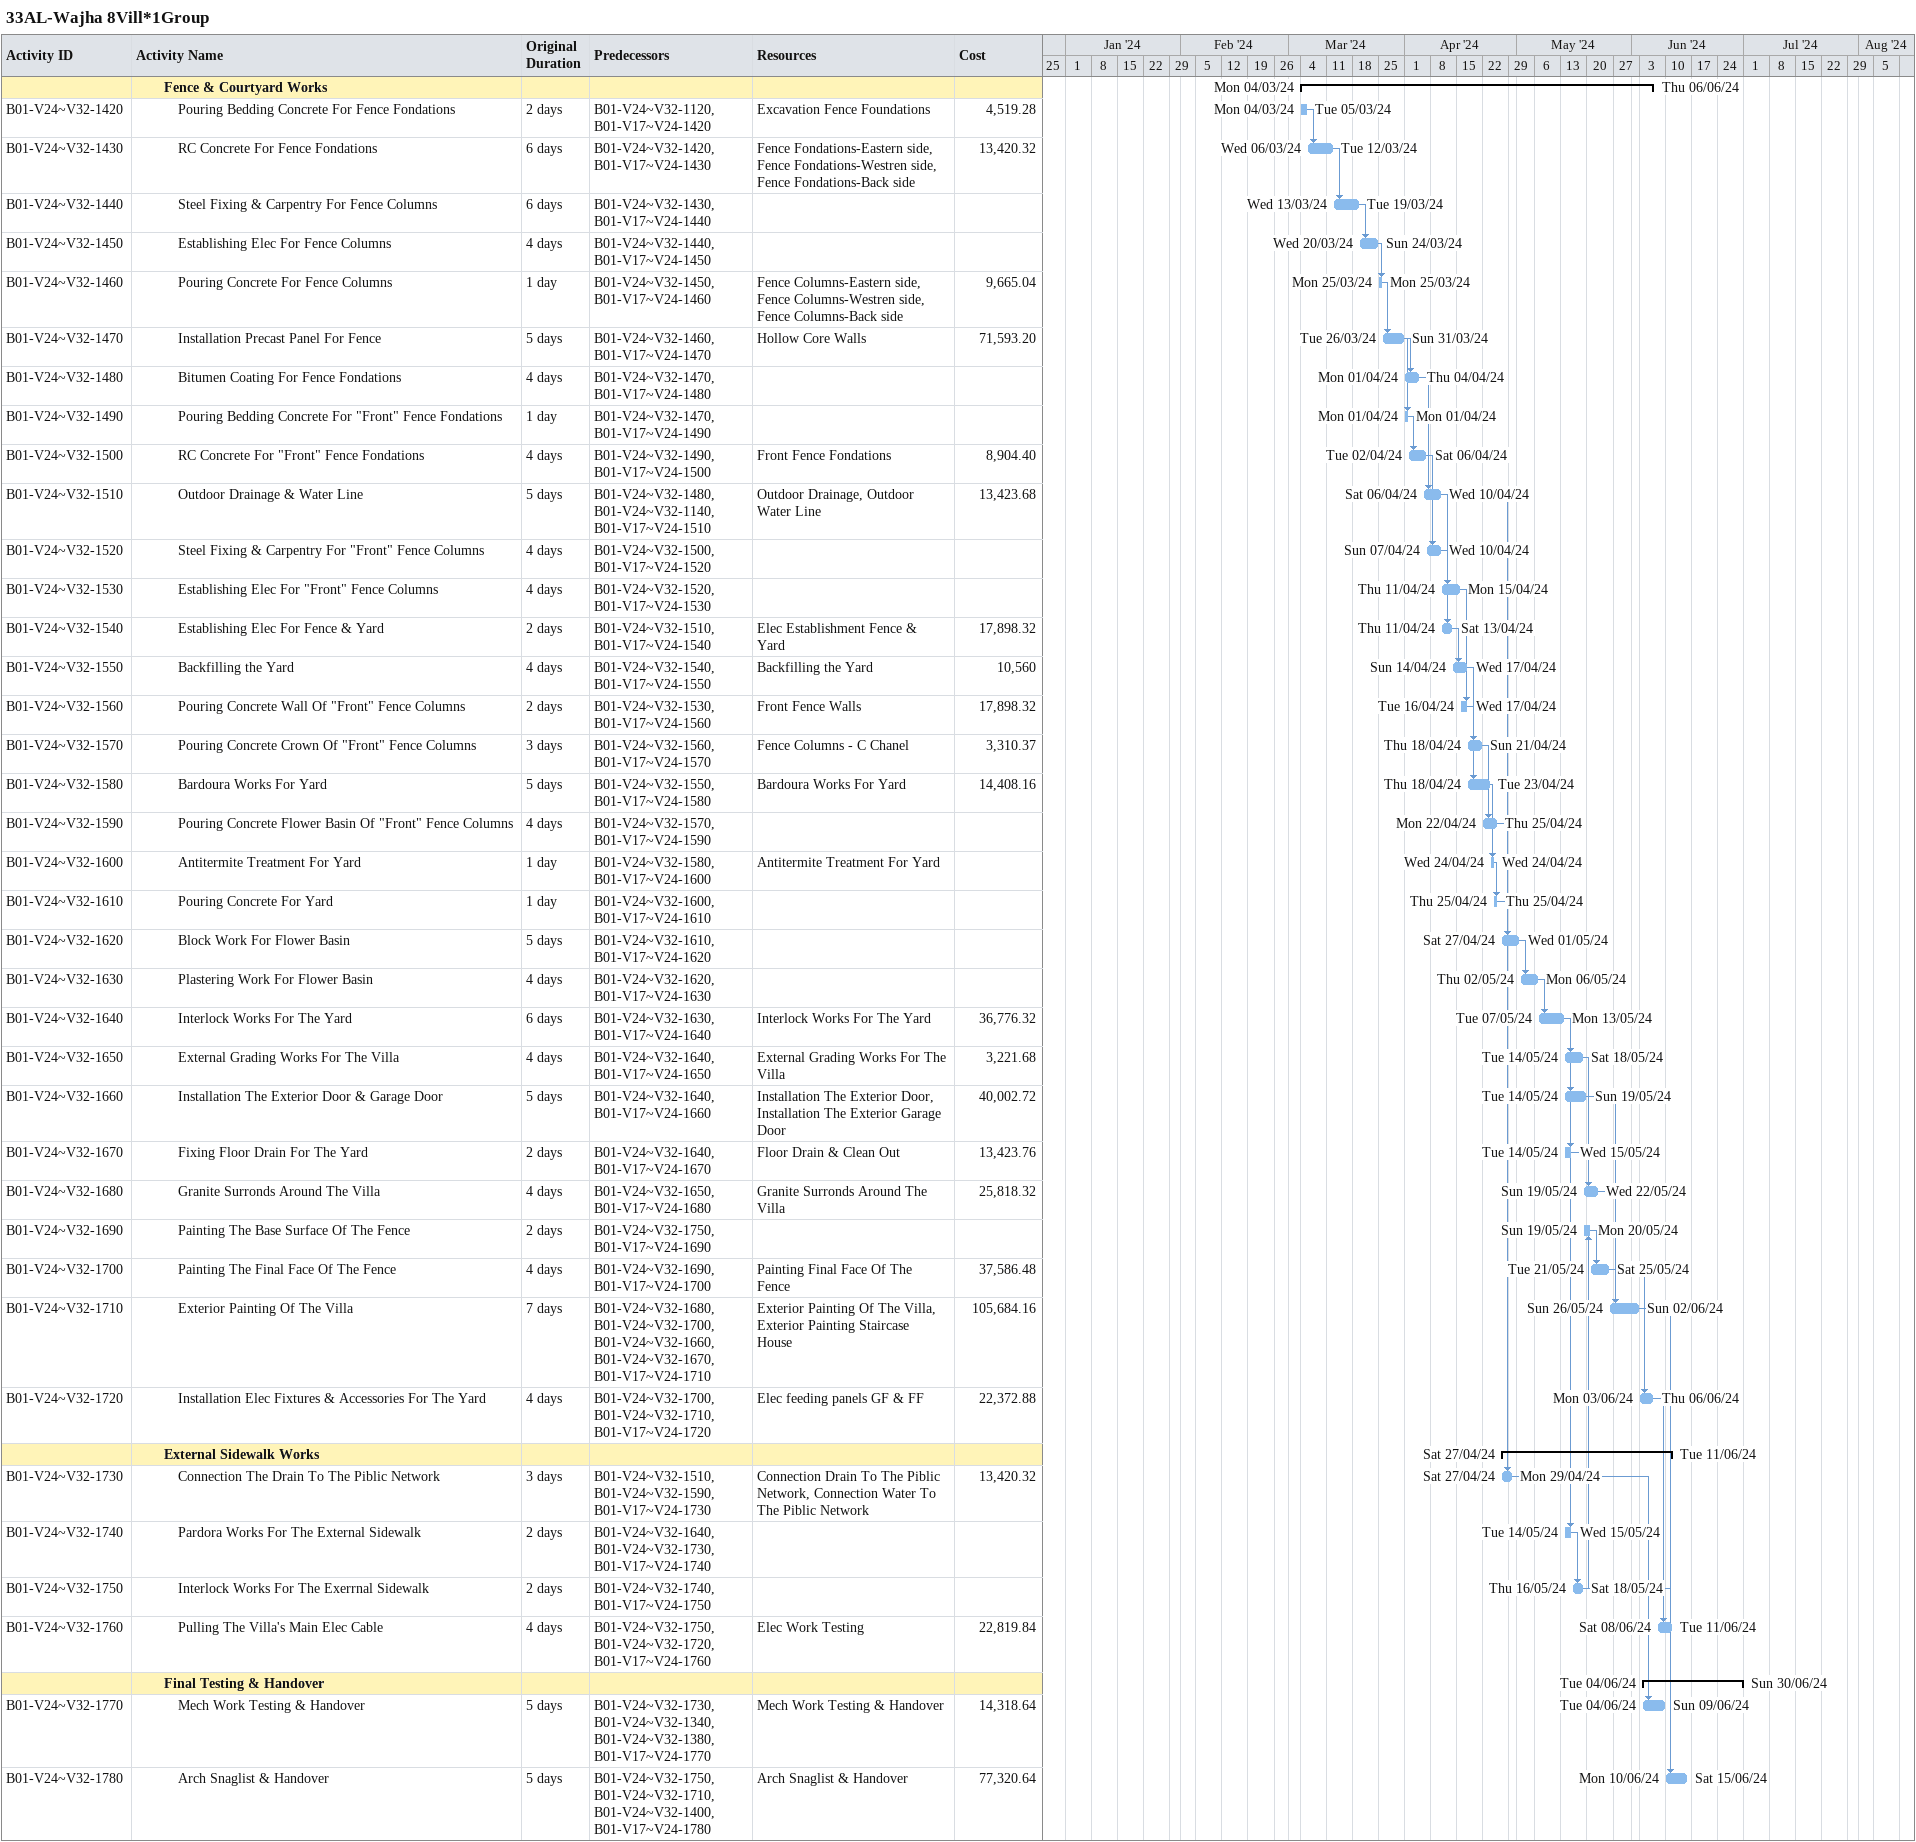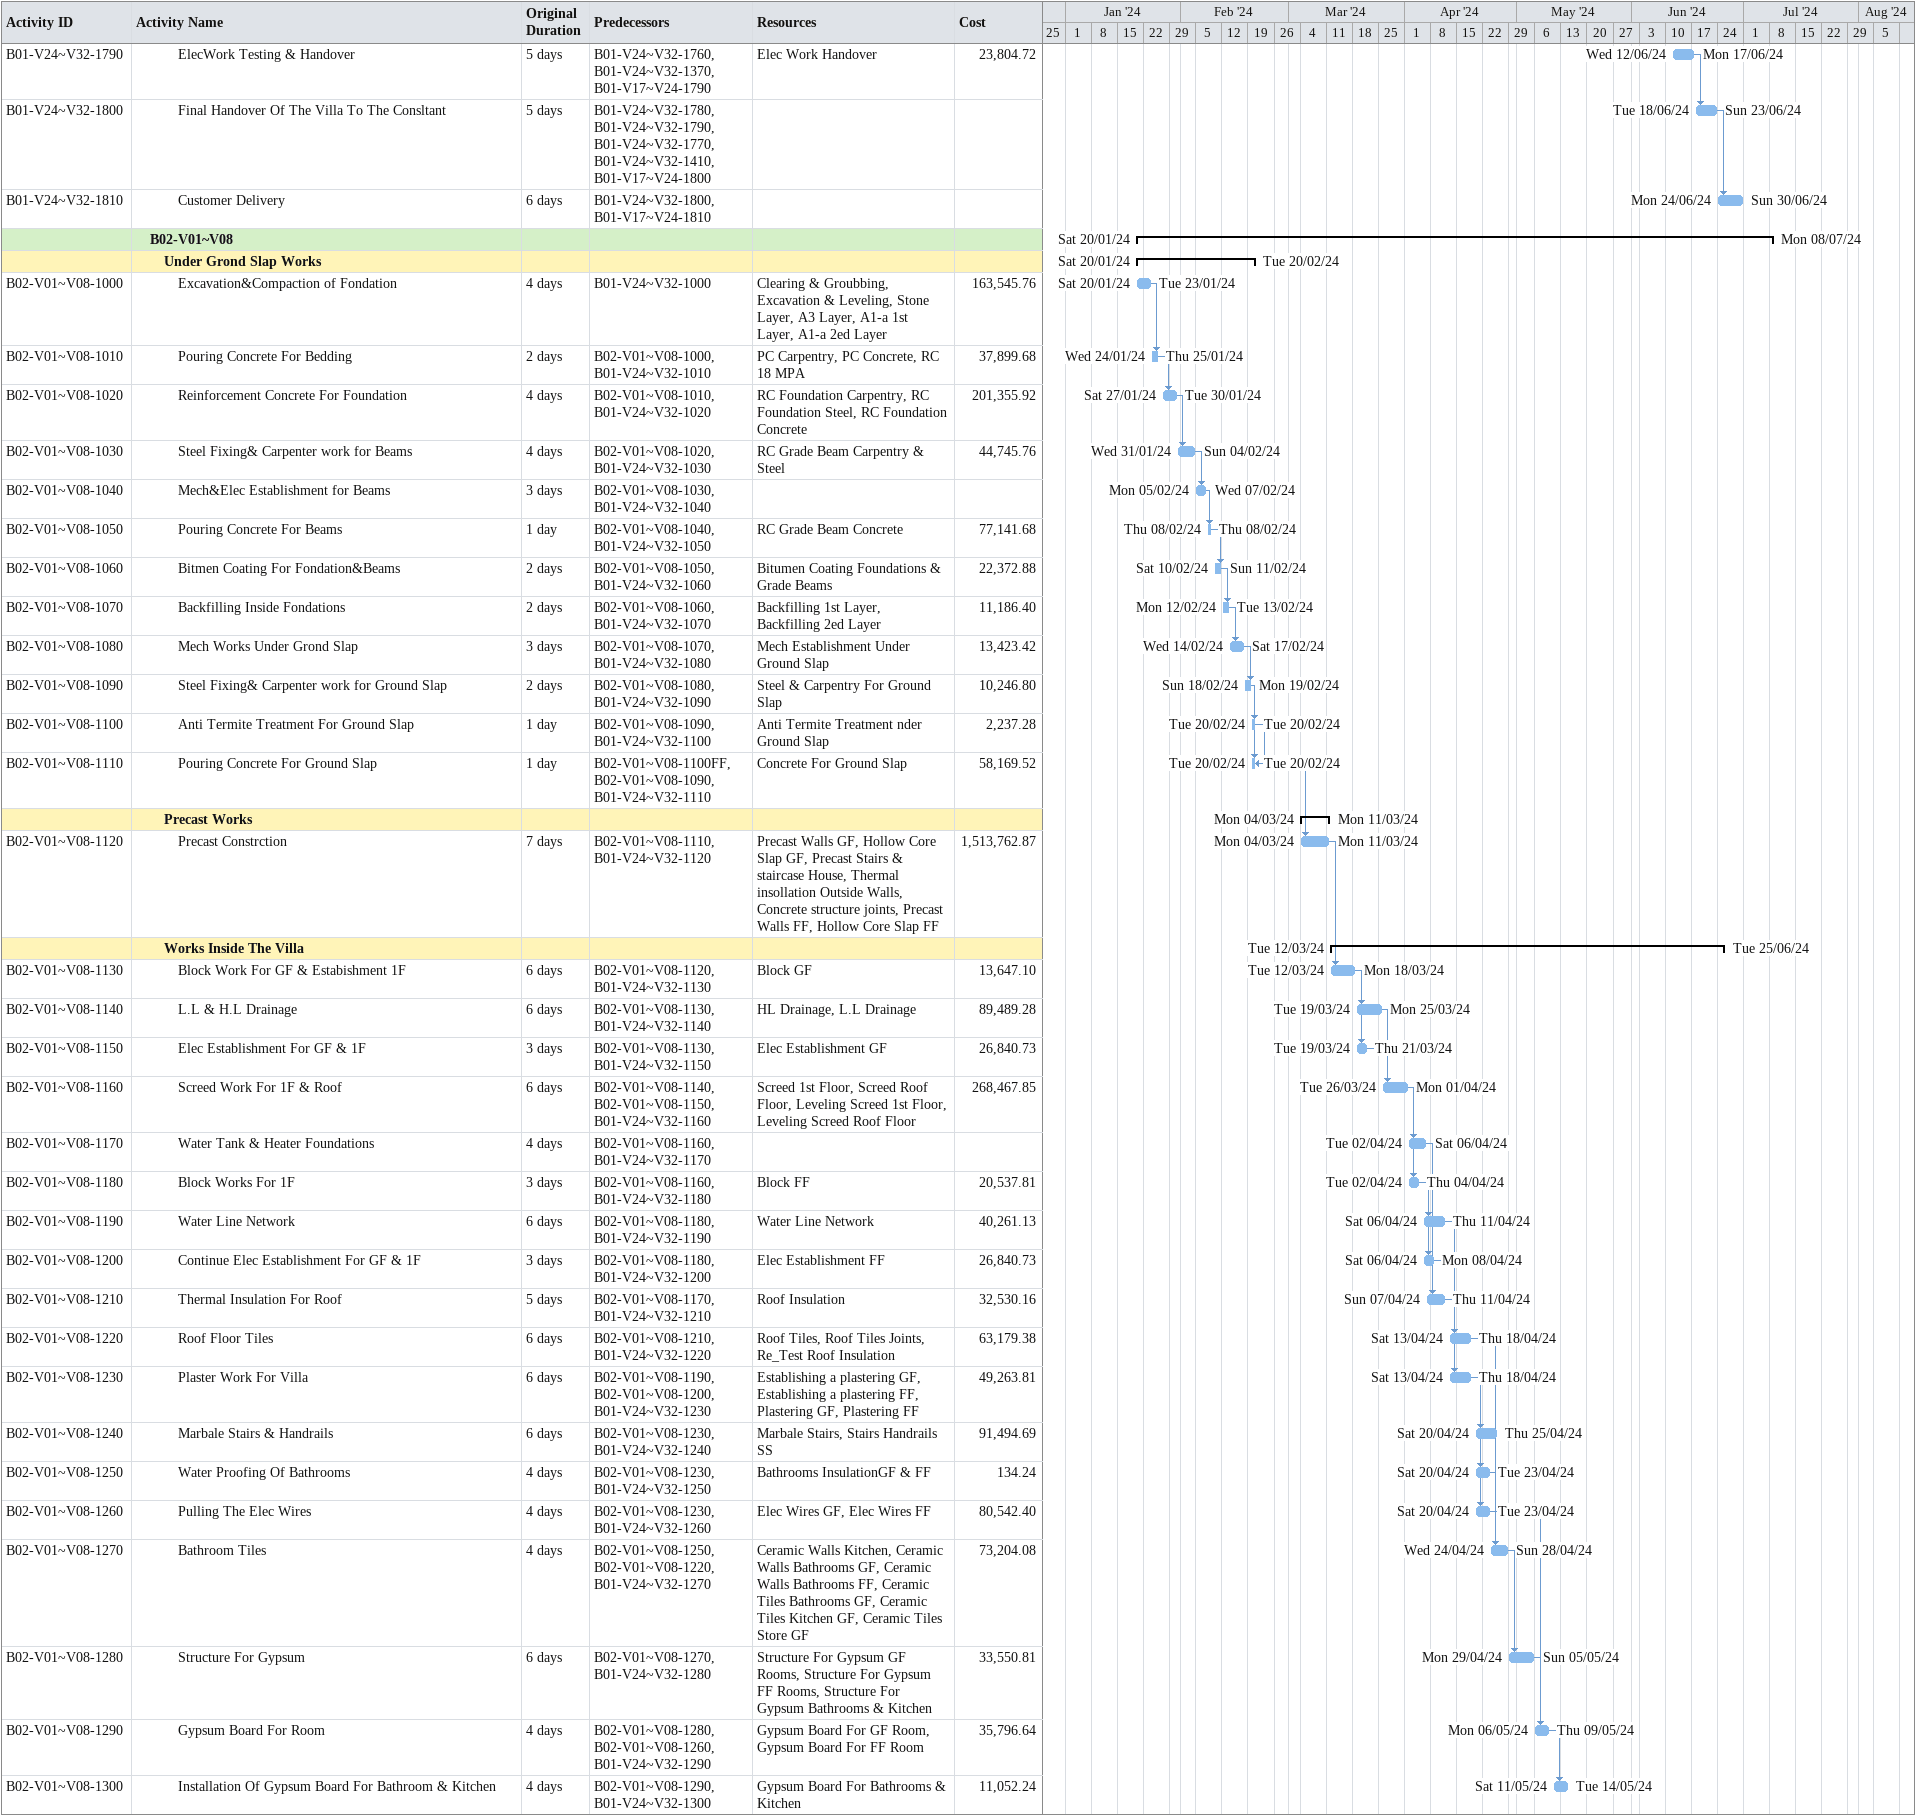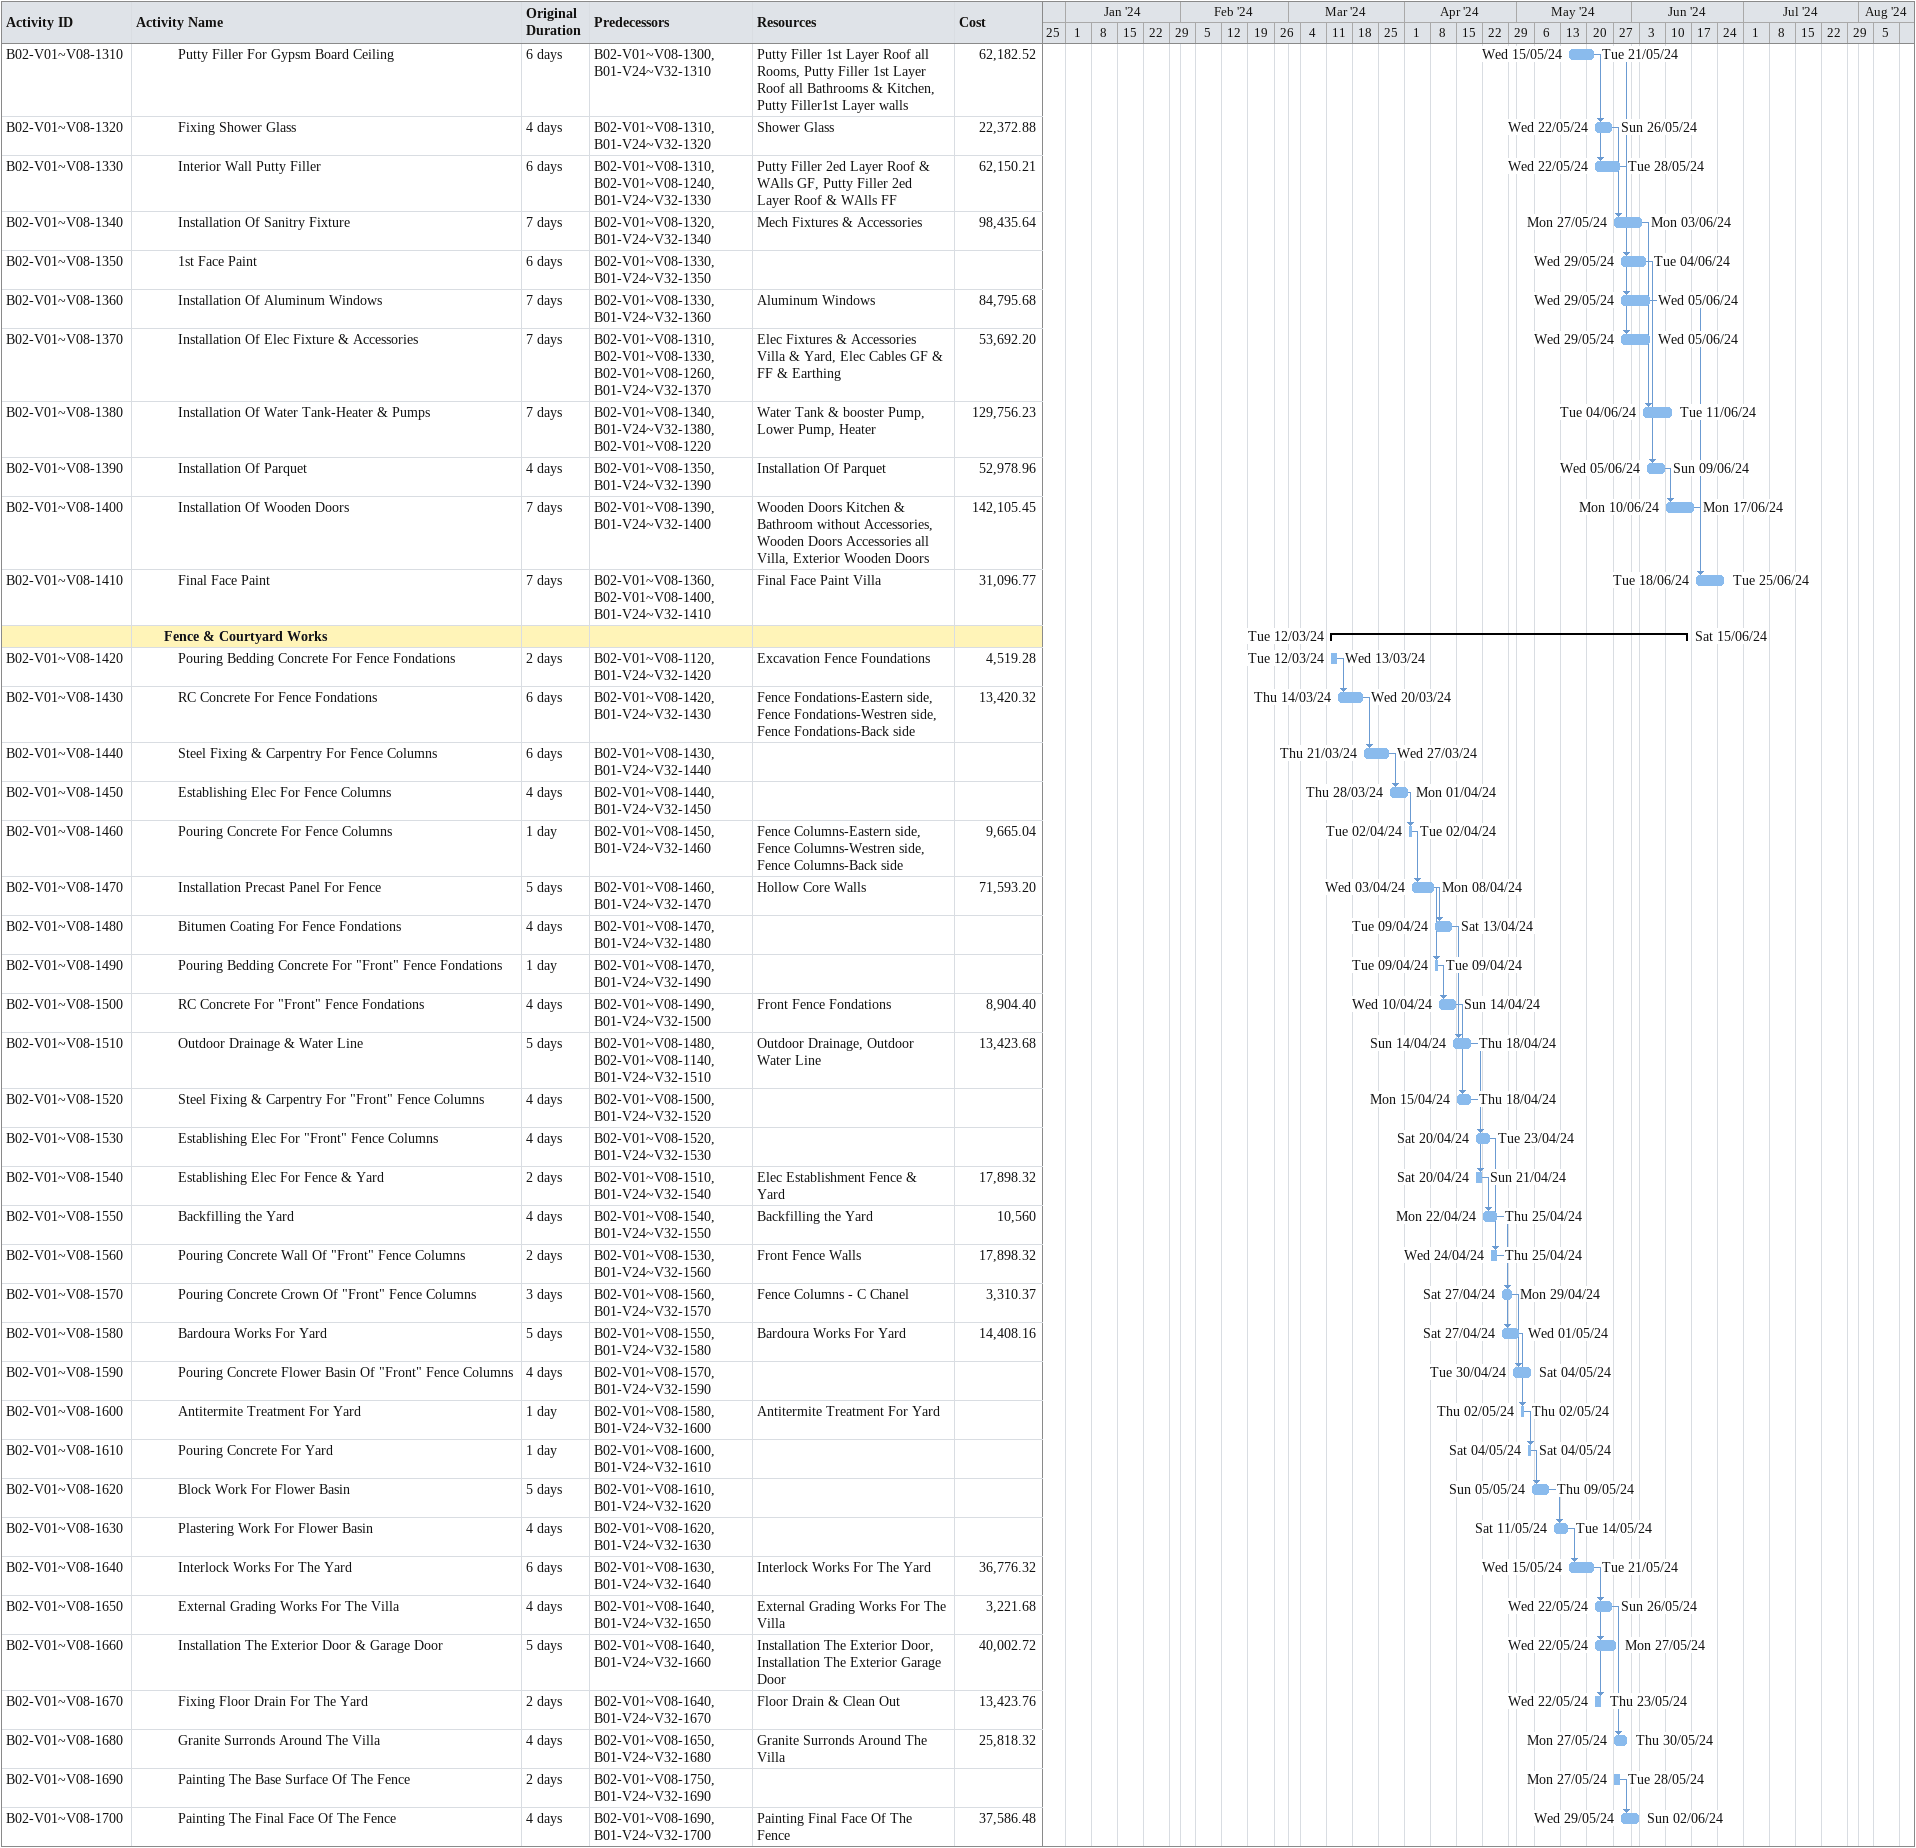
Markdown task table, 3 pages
33AL-Wajha 8Vill*1Group

| ID | Level | Task | Original duration | Start | Finish | Predecessors | Resources | Cost |
|---|---|---|---|---|---|---|---|---|
|  | 3 | **Fence & Courtyard Works** |  | 2024-03-04 | 2024-06-06 |  |  |  |
| B01-V24~V32-1420 | 4 | Pouring Bedding Concrete For Fence Fondations | 2d | 2024-03-04 | 2024-03-05 | B01-V24~V32-1120, B01-V17~V24-1420 | Excavation Fence Foundations | 4519.28 |
| B01-V24~V32-1430 | 4 | RC Concrete For Fence Fondations | 6d | 2024-03-06 | 2024-03-12 | B01-V24~V32-1420, B01-V17~V24-1430 | Fence Fondations-Eastern side, Fence Fondations-Westren side, Fence Fondations-Back side | 13420.32 |
| B01-V24~V32-1440 | 4 | Steel Fixing & Carpentry For Fence Columns | 6d | 2024-03-13 | 2024-03-19 | B01-V24~V32-1430, B01-V17~V24-1440 |  |  |
| B01-V24~V32-1450 | 4 | Establishing Elec For Fence Columns | 4d | 2024-03-20 | 2024-03-24 | B01-V24~V32-1440, B01-V17~V24-1450 |  |  |
| B01-V24~V32-1460 | 4 | Pouring Concrete For Fence Columns | 1d | 2024-03-25 | 2024-03-25 | B01-V24~V32-1450, B01-V17~V24-1460 | Fence Columns-Eastern side, Fence Columns-Westren side, Fence Columns-Back side | 9665.04 |
| B01-V24~V32-1470 | 4 | Installation Precast Panel For Fence | 5d | 2024-03-26 | 2024-03-31 | B01-V24~V32-1460, B01-V17~V24-1470 | Hollow Core Walls | 71593.20 |
| B01-V24~V32-1480 | 4 | Bitumen Coating For Fence Fondations | 4d | 2024-04-01 | 2024-04-04 | B01-V24~V32-1470, B01-V17~V24-1480 |  |  |
| B01-V24~V32-1490 | 4 | Pouring Bedding Concrete For "Front" Fence Fondations | 1d | 2024-04-01 | 2024-04-01 | B01-V24~V32-1470, B01-V17~V24-1490 |  |  |
| B01-V24~V32-1500 | 4 | RC Concrete For "Front" Fence Fondations | 4d | 2024-04-02 | 2024-04-06 | B01-V24~V32-1490, B01-V17~V24-1500 | Front Fence Fondations | 8904.40 |
| B01-V24~V32-1510 | 4 | Outdoor Drainage & Water Line | 5d | 2024-04-06 | 2024-04-10 | B01-V24~V32-1480, B01-V24~V32-1140, B01-V17~V24-1510 | Outdoor Drainage, Outdoor Water Line | 13423.68 |
| B01-V24~V32-1520 | 4 | Steel Fixing & Carpentry For "Front" Fence Columns | 4d | 2024-04-07 | 2024-04-10 | B01-V24~V32-1500, B01-V17~V24-1520 |  |  |
| B01-V24~V32-1530 | 4 | Establishing Elec For "Front" Fence Columns | 4d | 2024-04-11 | 2024-04-15 | B01-V24~V32-1520, B01-V17~V24-1530 |  |  |
| B01-V24~V32-1540 | 4 | Establishing Elec For Fence & Yard | 2d | 2024-04-11 | 2024-04-13 | B01-V24~V32-1510, B01-V17~V24-1540 | Elec Establishment Fence & Yard | 17898.32 |
| B01-V24~V32-1550 | 4 | Backfilling the Yard | 4d | 2024-04-14 | 2024-04-17 | B01-V24~V32-1540, B01-V17~V24-1550 | Backfilling the Yard | 10560 |
| B01-V24~V32-1560 | 4 | Pouring Concrete Wall Of "Front" Fence Columns | 2d | 2024-04-16 | 2024-04-17 | B01-V24~V32-1530, B01-V17~V24-1560 | Front Fence Walls | 17898.32 |
| B01-V24~V32-1570 | 4 | Pouring Concrete Crown Of "Front" Fence Columns | 3d | 2024-04-18 | 2024-04-21 | B01-V24~V32-1560, B01-V17~V24-1570 | Fence Columns - C Chanel | 3310.37 |
| B01-V24~V32-1580 | 4 | Bardoura Works For Yard | 5d | 2024-04-18 | 2024-04-23 | B01-V24~V32-1550, B01-V17~V24-1580 | Bardoura Works For Yard | 14408.16 |
| B01-V24~V32-1590 | 4 | Pouring Concrete Flower Basin Of "Front" Fence Columns | 4d | 2024-04-22 | 2024-04-25 | B01-V24~V32-1570, B01-V17~V24-1590 |  |  |
| B01-V24~V32-1600 | 4 | Antitermite Treatment For Yard | 1d | 2024-04-24 | 2024-04-24 | B01-V24~V32-1580, B01-V17~V24-1600 | Antitermite Treatment For Yard |  |
| B01-V24~V32-1610 | 4 | Pouring Concrete For Yard | 1d | 2024-04-25 | 2024-04-25 | B01-V24~V32-1600, B01-V17~V24-1610 |  |  |
| B01-V24~V32-1620 | 4 | Block Work For Flower Basin | 5d | 2024-04-27 | 2024-05-01 | B01-V24~V32-1610, B01-V17~V24-1620 |  |  |
| B01-V24~V32-1630 | 4 | Plastering Work For Flower Basin | 4d | 2024-05-02 | 2024-05-06 | B01-V24~V32-1620, B01-V17~V24-1630 |  |  |
| B01-V24~V32-1640 | 4 | Interlock Works For The Yard | 6d | 2024-05-07 | 2024-05-13 | B01-V24~V32-1630, B01-V17~V24-1640 | Interlock Works For The Yard | 36776.32 |
| B01-V24~V32-1650 | 4 | External Grading Works For The Villa | 4d | 2024-05-14 | 2024-05-18 | B01-V24~V32-1640, B01-V17~V24-1650 | External Grading Works For The Villa | 3221.68 |
| B01-V24~V32-1660 | 4 | Installation The Exterior Door & Garage Door | 5d | 2024-05-14 | 2024-05-19 | B01-V24~V32-1640, B01-V17~V24-1660 | Installation The Exterior Door, Installation The Exterior Garage Door | 40002.72 |
| B01-V24~V32-1670 | 4 | Fixing Floor Drain For The Yard | 2d | 2024-05-14 | 2024-05-15 | B01-V24~V32-1640, B01-V17~V24-1670 | Floor Drain & Clean Out | 13423.76 |
| B01-V24~V32-1680 | 4 | Granite Surronds Around The Villa | 4d | 2024-05-19 | 2024-05-22 | B01-V24~V32-1650, B01-V17~V24-1680 | Granite Surronds Around The Villa | 25818.32 |
| B01-V24~V32-1690 | 4 | Painting The Base Surface Of The Fence | 2d | 2024-05-19 | 2024-05-20 | B01-V24~V32-1750, B01-V17~V24-1690 |  |  |
| B01-V24~V32-1700 | 4 | Painting The Final Face Of The Fence | 4d | 2024-05-21 | 2024-05-25 | B01-V24~V32-1690, B01-V17~V24-1700 | Painting Final Face Of The Fence | 37586.48 |
| B01-V24~V32-1710 | 4 | Exterior Painting Of The Villa | 7d | 2024-05-26 | 2024-06-02 | B01-V24~V32-1680, B01-V24~V32-1700, B01-V24~V32-1660, B01-V24~V32-1670, B01-V17~V24-1710 | Exterior Painting Of The Villa, Exterior Painting Staircase House | 105684.16 |
| B01-V24~V32-1720 | 4 | Installation Elec Fixtures & Accessories For The Yard | 4d | 2024-06-03 | 2024-06-06 | B01-V24~V32-1700, B01-V24~V32-1710, B01-V17~V24-1720 | Elec feeding panels GF & FF | 22372.88 |
|  | 3 | **External Sidewalk Works** |  | 2024-04-27 | 2024-06-11 |  |  |  |
| B01-V24~V32-1730 | 4 | Connection The Drain To The Piblic Network | 3d | 2024-04-27 | 2024-04-29 | B01-V24~V32-1510, B01-V24~V32-1590, B01-V17~V24-1730 | Connection Drain To The Piblic Network, Connection Water To The Piblic Network | 13420.32 |
| B01-V24~V32-1740 | 4 | Pardora Works For The External Sidewalk | 2d | 2024-05-14 | 2024-05-15 | B01-V24~V32-1640, B01-V24~V32-1730, B01-V17~V24-1740 |  |  |
| B01-V24~V32-1750 | 4 | Interlock Works For The Exerrnal Sidewalk | 2d | 2024-05-16 | 2024-05-18 | B01-V24~V32-1740, B01-V17~V24-1750 |  |  |
| B01-V24~V32-1760 | 4 | Pulling The Villa's Main Elec Cable | 4d | 2024-06-08 | 2024-06-11 | B01-V24~V32-1750, B01-V24~V32-1720, B01-V17~V24-1760 | Elec Work Testing | 22819.84 |
|  | 3 | **Final Testing & Handover** |  | 2024-06-04 | 2024-06-30 |  |  |  |
| B01-V24~V32-1770 | 4 | Mech Work Testing & Handover | 5d | 2024-06-04 | 2024-06-09 | B01-V24~V32-1730, B01-V24~V32-1340, B01-V24~V32-1380, B01-V17~V24-1770 | Mech Work Testing & Handover | 14318.64 |
| B01-V24~V32-1780 | 4 | Arch Snaglist & Handover | 5d | 2024-06-10 | 2024-06-15 | B01-V24~V32-1750, B01-V24~V32-1710, B01-V24~V32-1400, B01-V17~V24-1780 | Arch Snaglist & Handover | 77320.64 |
| B01-V24~V32-1790 | 4 | ElecWork Testing & Handover | 5d | 2024-06-12 | 2024-06-17 | B01-V24~V32-1760, B01-V24~V32-1370, B01-V17~V24-1790 | Elec Work Handover | 23804.72 |
| B01-V24~V32-1800 | 4 | Final Handover Of The Villa To The Consltant | 5d | 2024-06-18 | 2024-06-23 | B01-V24~V32-1780, B01-V24~V32-1790, B01-V24~V32-1770, B01-V24~V32-1410, B01-V17~V24-1800 |  |  |
| B01-V24~V32-1810 | 4 | Customer Delivery | 6d | 2024-06-24 | 2024-06-30 | B01-V24~V32-1800, B01-V17~V24-1810 |  |  |
|  | 2 | **B02-V01~V08** |  | 2024-01-20 | 2024-07-08 |  |  |  |
|  | 3 | **Under Grond Slap Works** |  | 2024-01-20 | 2024-02-20 |  |  |  |
| B02-V01~V08-1000 | 4 | Excavation&Compaction of Fondation | 4d | 2024-01-20 | 2024-01-23 | B01-V24~V32-1000 | Clearing & Groubbing, Excavation & Leveling, Stone Layer, A3 Layer, A1-a 1st Layer, A1-a 2ed Layer | 163545.76 |
| B02-V01~V08-1010 | 4 | Pouring Concrete For Bedding | 2d | 2024-01-24 | 2024-01-25 | B02-V01~V08-1000, B01-V24~V32-1010 | PC Carpentry, PC Concrete, RC 18 MPA | 37899.68 |
| B02-V01~V08-1020 | 4 | Reinforcement Concrete For Foundation | 4d | 2024-01-27 | 2024-01-30 | B02-V01~V08-1010, B01-V24~V32-1020 | RC Foundation Carpentry, RC Foundation Steel, RC Foundation Concrete | 201355.92 |
| B02-V01~V08-1030 | 4 | Steel Fixing& Carpenter work for Beams | 4d | 2024-01-31 | 2024-02-04 | B02-V01~V08-1020, B01-V24~V32-1030 | RC Grade Beam Carpentry & Steel | 44745.76 |
| B02-V01~V08-1040 | 4 | Mech&Elec Establishment for Beams | 3d | 2024-02-05 | 2024-02-07 | B02-V01~V08-1030, B01-V24~V32-1040 |  |  |
| B02-V01~V08-1050 | 4 | Pouring Concrete For Beams | 1d | 2024-02-08 | 2024-02-08 | B02-V01~V08-1040, B01-V24~V32-1050 | RC Grade Beam Concrete | 77141.68 |
| B02-V01~V08-1060 | 4 | Bitmen Coating For Fondation&Beams | 2d | 2024-02-10 | 2024-02-11 | B02-V01~V08-1050, B01-V24~V32-1060 | Bitumen Coating Foundations & Grade Beams | 22372.88 |
| B02-V01~V08-1070 | 4 | Backfilling Inside Fondations | 2d | 2024-02-12 | 2024-02-13 | B02-V01~V08-1060, B01-V24~V32-1070 | Backfilling 1st Layer, Backfilling 2ed Layer | 11186.40 |
| B02-V01~V08-1080 | 4 | Mech Works Under Grond Slap | 3d | 2024-02-14 | 2024-02-17 | B02-V01~V08-1070, B01-V24~V32-1080 | Mech Establishment Under Ground Slap | 13423.42 |
| B02-V01~V08-1090 | 4 | Steel Fixing& Carpenter work for Ground Slap | 2d | 2024-02-18 | 2024-02-19 | B02-V01~V08-1080, B01-V24~V32-1090 | Steel & Carpentry For Ground Slap | 10246.80 |
| B02-V01~V08-1100 | 4 | Anti Termite Treatment For Ground Slap | 1d | 2024-02-20 | 2024-02-20 | B02-V01~V08-1090, B01-V24~V32-1100 | Anti Termite Treatment nder Ground Slap | 2237.28 |
| B02-V01~V08-1110 | 4 | Pouring Concrete For Ground Slap | 1d | 2024-02-20 | 2024-02-20 | B02-V01~V08-1100FF, B02-V01~V08-1090, B01-V24~V32-1110 | Concrete For Ground Slap | 58169.52 |
|  | 3 | **Precast Works** |  | 2024-03-04 | 2024-03-11 |  |  |  |
| B02-V01~V08-1120 | 4 | Precast Constrction | 7d | 2024-03-04 | 2024-03-11 | B02-V01~V08-1110, B01-V24~V32-1120 | Precast Walls GF, Hollow Core Slap GF, Precast Stairs & staircase House, Thermal insollation Outside Walls, Concrete structure joints, Precast Walls FF, Hollow Core Slap FF | 1513762.87 |
|  | 3 | **Works Inside The Villa** |  | 2024-03-12 | 2024-06-25 |  |  |  |
| B02-V01~V08-1130 | 4 | Block Work For GF & Estabishment 1F | 6d | 2024-03-12 | 2024-03-18 | B02-V01~V08-1120, B01-V24~V32-1130 | Block GF | 13647.10 |
| B02-V01~V08-1140 | 4 | L.L & H.L Drainage | 6d | 2024-03-19 | 2024-03-25 | B02-V01~V08-1130, B01-V24~V32-1140 | HL Drainage, L.L Drainage | 89489.28 |
| B02-V01~V08-1150 | 4 | Elec Establishment For GF & 1F | 3d | 2024-03-19 | 2024-03-21 | B02-V01~V08-1130, B01-V24~V32-1150 | Elec Establishment GF | 26840.73 |
| B02-V01~V08-1160 | 4 | Screed Work For 1F & Roof | 6d | 2024-03-26 | 2024-04-01 | B02-V01~V08-1140, B02-V01~V08-1150, B01-V24~V32-1160 | Screed 1st Floor, Screed Roof Floor, Leveling Screed 1st Floor, Leveling Screed Roof Floor | 268467.85 |
| B02-V01~V08-1170 | 4 | Water Tank & Heater Foundations | 4d | 2024-04-02 | 2024-04-06 | B02-V01~V08-1160, B01-V24~V32-1170 |  |  |
| B02-V01~V08-1180 | 4 | Block Works For 1F | 3d | 2024-04-02 | 2024-04-04 | B02-V01~V08-1160, B01-V24~V32-1180 | Block FF | 20537.81 |
| B02-V01~V08-1190 | 4 | Water Line Network | 6d | 2024-04-06 | 2024-04-11 | B02-V01~V08-1180, B01-V24~V32-1190 | Water Line Network | 40261.13 |
| B02-V01~V08-1200 | 4 | Continue Elec Establishment For GF & 1F | 3d | 2024-04-06 | 2024-04-08 | B02-V01~V08-1180, B01-V24~V32-1200 | Elec Establishment FF | 26840.73 |
| B02-V01~V08-1210 | 4 | Thermal Insulation For Roof | 5d | 2024-04-07 | 2024-04-11 | B02-V01~V08-1170, B01-V24~V32-1210 | Roof Insulation | 32530.16 |
| B02-V01~V08-1220 | 4 | Roof Floor Tiles | 6d | 2024-04-13 | 2024-04-18 | B02-V01~V08-1210, B01-V24~V32-1220 | Roof Tiles, Roof Tiles Joints, Re_Test Roof Insulation | 63179.38 |
| B02-V01~V08-1230 | 4 | Plaster Work For Villa | 6d | 2024-04-13 | 2024-04-18 | B02-V01~V08-1190, B02-V01~V08-1200, B01-V24~V32-1230 | Establishing a plastering GF, Establishing a plastering FF, Plastering GF, Plastering FF | 49263.81 |
| B02-V01~V08-1240 | 4 | Marbale Stairs & Handrails | 6d | 2024-04-20 | 2024-04-25 | B02-V01~V08-1230, B01-V24~V32-1240 | Marbale Stairs, Stairs Handrails SS | 91494.69 |
| B02-V01~V08-1250 | 4 | Water Proofing Of Bathrooms | 4d | 2024-04-20 | 2024-04-23 | B02-V01~V08-1230, B01-V24~V32-1250 | Bathrooms InsulationGF & FF | 134.24 |
| B02-V01~V08-1260 | 4 | Pulling The Elec Wires | 4d | 2024-04-20 | 2024-04-23 | B02-V01~V08-1230, B01-V24~V32-1260 | Elec Wires GF, Elec Wires FF | 80542.40 |
| B02-V01~V08-1270 | 4 | Bathroom Tiles | 4d | 2024-04-24 | 2024-04-28 | B02-V01~V08-1250, B02-V01~V08-1220, B01-V24~V32-1270 | Ceramic Walls Kitchen, Ceramic Walls Bathrooms GF, Ceramic Walls Bathrooms FF, Ceramic Tiles Bathrooms GF, Ceramic Tiles Kitchen GF, Ceramic Tiles Store GF | 73204.08 |
| B02-V01~V08-1280 | 4 | Structure For Gypsum | 6d | 2024-04-29 | 2024-05-05 | B02-V01~V08-1270, B01-V24~V32-1280 | Structure For Gypsum GF Rooms, Structure For Gypsum FF Rooms, Structure For Gypsum Bathrooms & Kitchen | 33550.81 |
| B02-V01~V08-1290 | 4 | Gypsum Board For Room | 4d | 2024-05-06 | 2024-05-09 | B02-V01~V08-1280, B02-V01~V08-1260, B01-V24~V32-1290 | Gypsum Board For GF Room, Gypsum Board For FF Room | 35796.64 |
| B02-V01~V08-1300 | 4 | Installation Of Gypsum Board For Bathroom & Kitchen | 4d | 2024-05-11 | 2024-05-14 | B02-V01~V08-1290, B01-V24~V32-1300 | Gypsum Board For Bathrooms & Kitchen | 11052.24 |
| B02-V01~V08-1310 | 4 | Putty Filler For Gypsm Board Ceiling | 6d | 2024-05-15 | 2024-05-21 | B02-V01~V08-1300, B01-V24~V32-1310 | Putty Filler 1st Layer Roof all Rooms, Putty Filler 1st Layer Roof all Bathrooms & Kitchen, Putty Filler1st Layer walls | 62182.52 |
| B02-V01~V08-1320 | 4 | Fixing Shower Glass | 4d | 2024-05-22 | 2024-05-26 | B02-V01~V08-1310, B01-V24~V32-1320 | Shower Glass | 22372.88 |
| B02-V01~V08-1330 | 4 | Interior Wall Putty Filler | 6d | 2024-05-22 | 2024-05-28 | B02-V01~V08-1310, B02-V01~V08-1240, B01-V24~V32-1330 | Putty Filler 2ed Layer Roof & WAlls GF, Putty Filler 2ed Layer Roof & WAlls FF | 62150.21 |
| B02-V01~V08-1340 | 4 | Installation Of Sanitry Fixture | 7d | 2024-05-27 | 2024-06-03 | B02-V01~V08-1320, B01-V24~V32-1340 | Mech Fixtures & Accessories | 98435.64 |
| B02-V01~V08-1350 | 4 | 1st Face Paint | 6d | 2024-05-29 | 2024-06-04 | B02-V01~V08-1330, B01-V24~V32-1350 |  |  |
| B02-V01~V08-1360 | 4 | Installation Of Aluminum Windows | 7d | 2024-05-29 | 2024-06-05 | B02-V01~V08-1330, B01-V24~V32-1360 | Aluminum Windows | 84795.68 |
| B02-V01~V08-1370 | 4 | Installation Of Elec Fixture & Accessories | 7d | 2024-05-29 | 2024-06-05 | B02-V01~V08-1310, B02-V01~V08-1330, B02-V01~V08-1260, B01-V24~V32-1370 | Elec Fixtures & Accessories Villa & Yard, Elec Cables GF & FF & Earthing | 53692.20 |
| B02-V01~V08-1380 | 4 | Installation Of Water Tank-Heater & Pumps | 7d | 2024-06-04 | 2024-06-11 | B02-V01~V08-1340, B01-V24~V32-1380, B02-V01~V08-1220 | Water Tank & booster Pump, Lower Pump, Heater | 129756.23 |
| B02-V01~V08-1390 | 4 | Installation Of Parquet | 4d | 2024-06-05 | 2024-06-09 | B02-V01~V08-1350, B01-V24~V32-1390 | Installation Of Parquet | 52978.96 |
| B02-V01~V08-1400 | 4 | Installation Of Wooden Doors | 7d | 2024-06-10 | 2024-06-17 | B02-V01~V08-1390, B01-V24~V32-1400 | Wooden Doors Kitchen & Bathroom without Accessories, Wooden Doors Accessories all Villa, Exterior Wooden Doors | 142105.45 |
| B02-V01~V08-1410 | 4 | Final Face Paint | 7d | 2024-06-18 | 2024-06-25 | B02-V01~V08-1360, B02-V01~V08-1400, B01-V24~V32-1410 | Final Face Paint Villa | 31096.77 |
|  | 3 | **Fence & Courtyard Works** |  | 2024-03-12 | 2024-06-15 |  |  |  |
| B02-V01~V08-1420 | 4 | Pouring Bedding Concrete For Fence Fondations | 2d | 2024-03-12 | 2024-03-13 | B02-V01~V08-1120, B01-V24~V32-1420 | Excavation Fence Foundations | 4519.28 |
| B02-V01~V08-1430 | 4 | RC Concrete For Fence Fondations | 6d | 2024-03-14 | 2024-03-20 | B02-V01~V08-1420, B01-V24~V32-1430 | Fence Fondations-Eastern side, Fence Fondations-Westren side, Fence Fondations-Back side | 13420.32 |
| B02-V01~V08-1440 | 4 | Steel Fixing & Carpentry For Fence Columns | 6d | 2024-03-21 | 2024-03-27 | B02-V01~V08-1430, B01-V24~V32-1440 |  |  |
| B02-V01~V08-1450 | 4 | Establishing Elec For Fence Columns | 4d | 2024-03-28 | 2024-04-01 | B02-V01~V08-1440, B01-V24~V32-1450 |  |  |
| B02-V01~V08-1460 | 4 | Pouring Concrete For Fence Columns | 1d | 2024-04-02 | 2024-04-02 | B02-V01~V08-1450, B01-V24~V32-1460 | Fence Columns-Eastern side, Fence Columns-Westren side, Fence Columns-Back side | 9665.04 |
| B02-V01~V08-1470 | 4 | Installation Precast Panel For Fence | 5d | 2024-04-03 | 2024-04-08 | B02-V01~V08-1460, B01-V24~V32-1470 | Hollow Core Walls | 71593.20 |
| B02-V01~V08-1480 | 4 | Bitumen Coating For Fence Fondations | 4d | 2024-04-09 | 2024-04-13 | B02-V01~V08-1470, B01-V24~V32-1480 |  |  |
| B02-V01~V08-1490 | 4 | Pouring Bedding Concrete For "Front" Fence Fondations | 1d | 2024-04-09 | 2024-04-09 | B02-V01~V08-1470, B01-V24~V32-1490 |  |  |
| B02-V01~V08-1500 | 4 | RC Concrete For "Front" Fence Fondations | 4d | 2024-04-10 | 2024-04-14 | B02-V01~V08-1490, B01-V24~V32-1500 | Front Fence Fondations | 8904.40 |
| B02-V01~V08-1510 | 4 | Outdoor Drainage & Water Line | 5d | 2024-04-14 | 2024-04-18 | B02-V01~V08-1480, B02-V01~V08-1140, B01-V24~V32-1510 | Outdoor Drainage, Outdoor Water Line | 13423.68 |
| B02-V01~V08-1520 | 4 | Steel Fixing & Carpentry For "Front" Fence Columns | 4d | 2024-04-15 | 2024-04-18 | B02-V01~V08-1500, B01-V24~V32-1520 |  |  |
| B02-V01~V08-1530 | 4 | Establishing Elec For "Front" Fence Columns | 4d | 2024-04-20 | 2024-04-23 | B02-V01~V08-1520, B01-V24~V32-1530 |  |  |
| B02-V01~V08-1540 | 4 | Establishing Elec For Fence & Yard | 2d | 2024-04-20 | 2024-04-21 | B02-V01~V08-1510, B01-V24~V32-1540 | Elec Establishment Fence & Yard | 17898.32 |
| B02-V01~V08-1550 | 4 | Backfilling the Yard | 4d | 2024-04-22 | 2024-04-25 | B02-V01~V08-1540, B01-V24~V32-1550 | Backfilling the Yard | 10560 |
| B02-V01~V08-1560 | 4 | Pouring Concrete Wall Of "Front" Fence Columns | 2d | 2024-04-24 | 2024-04-25 | B02-V01~V08-1530, B01-V24~V32-1560 | Front Fence Walls | 17898.32 |
| B02-V01~V08-1570 | 4 | Pouring Concrete Crown Of "Front" Fence Columns | 3d | 2024-04-27 | 2024-04-29 | B02-V01~V08-1560, B01-V24~V32-1570 | Fence Columns - C Chanel | 3310.37 |
| B02-V01~V08-1580 | 4 | Bardoura Works For Yard | 5d | 2024-04-27 | 2024-05-01 | B02-V01~V08-1550, B01-V24~V32-1580 | Bardoura Works For Yard | 14408.16 |
| B02-V01~V08-1590 | 4 | Pouring Concrete Flower Basin Of "Front" Fence Columns | 4d | 2024-04-30 | 2024-05-04 | B02-V01~V08-1570, B01-V24~V32-1590 |  |  |
| B02-V01~V08-1600 | 4 | Antitermite Treatment For Yard | 1d | 2024-05-02 | 2024-05-02 | B02-V01~V08-1580, B01-V24~V32-1600 | Antitermite Treatment For Yard |  |
| B02-V01~V08-1610 | 4 | Pouring Concrete For Yard | 1d | 2024-05-04 | 2024-05-04 | B02-V01~V08-1600, B01-V24~V32-1610 |  |  |
| B02-V01~V08-1620 | 4 | Block Work For Flower Basin | 5d | 2024-05-05 | 2024-05-09 | B02-V01~V08-1610, B01-V24~V32-1620 |  |  |
| B02-V01~V08-1630 | 4 | Plastering Work For Flower Basin | 4d | 2024-05-11 | 2024-05-14 | B02-V01~V08-1620, B01-V24~V32-1630 |  |  |
| B02-V01~V08-1640 | 4 | Interlock Works For The Yard | 6d | 2024-05-15 | 2024-05-21 | B02-V01~V08-1630, B01-V24~V32-1640 | Interlock Works For The Yard | 36776.32 |
| B02-V01~V08-1650 | 4 | External Grading Works For The Villa | 4d | 2024-05-22 | 2024-05-26 | B02-V01~V08-1640, B01-V24~V32-1650 | External Grading Works For The Villa | 3221.68 |
| B02-V01~V08-1660 | 4 | Installation The Exterior Door & Garage Door | 5d | 2024-05-22 | 2024-05-27 | B02-V01~V08-1640, B01-V24~V32-1660 | Installation The Exterior Door, Installation The Exterior Garage Door | 40002.72 |
| B02-V01~V08-1670 | 4 | Fixing Floor Drain For The Yard | 2d | 2024-05-22 | 2024-05-23 | B02-V01~V08-1640, B01-V24~V32-1670 | Floor Drain & Clean Out | 13423.76 |
| B02-V01~V08-1680 | 4 | Granite Surronds Around The Villa | 4d | 2024-05-27 | 2024-05-30 | B02-V01~V08-1650, B01-V24~V32-1680 | Granite Surronds Around The Villa | 25818.32 |
| B02-V01~V08-1690 | 4 | Painting The Base Surface Of The Fence | 2d | 2024-05-27 | 2024-05-28 | B02-V01~V08-1750, B01-V24~V32-1690 |  |  |
| B02-V01~V08-1700 | 4 | Painting The Final Face Of The Fence | 4d | 2024-05-29 | 2024-06-02 | B02-V01~V08-1690, B01-V24~V32-1700 | Painting Final Face Of The Fence | 37586.48 |
